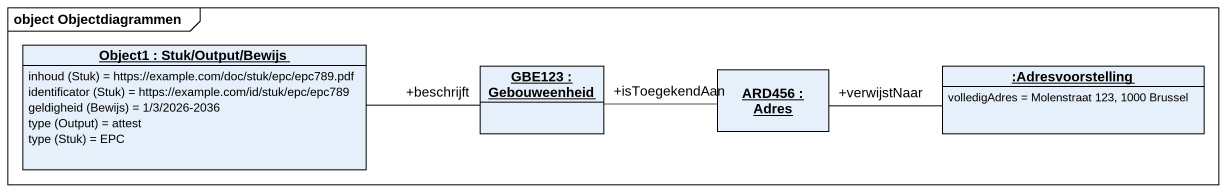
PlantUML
@startuml
mainframe object Objectdiagrammen
hide circle
hide empty members
object "Object1 : Stuk/Output/Bewijs" as Object1 {
  inhoud (Stuk) = https://example.com/doc/stuk/epc/epc789.pdf
  identificator (Stuk) = https://example.com/id/stuk/epc/epc789
  geldigheid (Bewijs) = 1/3/2026-2036
  type (Output) = attest
  type (Stuk) = EPC
}
object "GBE123 : Gebouweenheid" as GBE123
object "ARD456 : Adres" as ARD456
object ":Adresvoorstelling" as Adresvoorstelling {
  volledigAdres = Molenstraat 123, 1000 Brussel
}
GBE123 "+beschrijft" -left- Object1
ARD456 -left- "+isToegekendAan" GBE123
Adresvoorstelling -left- "+verwijstNaar" ARD456
@enduml
